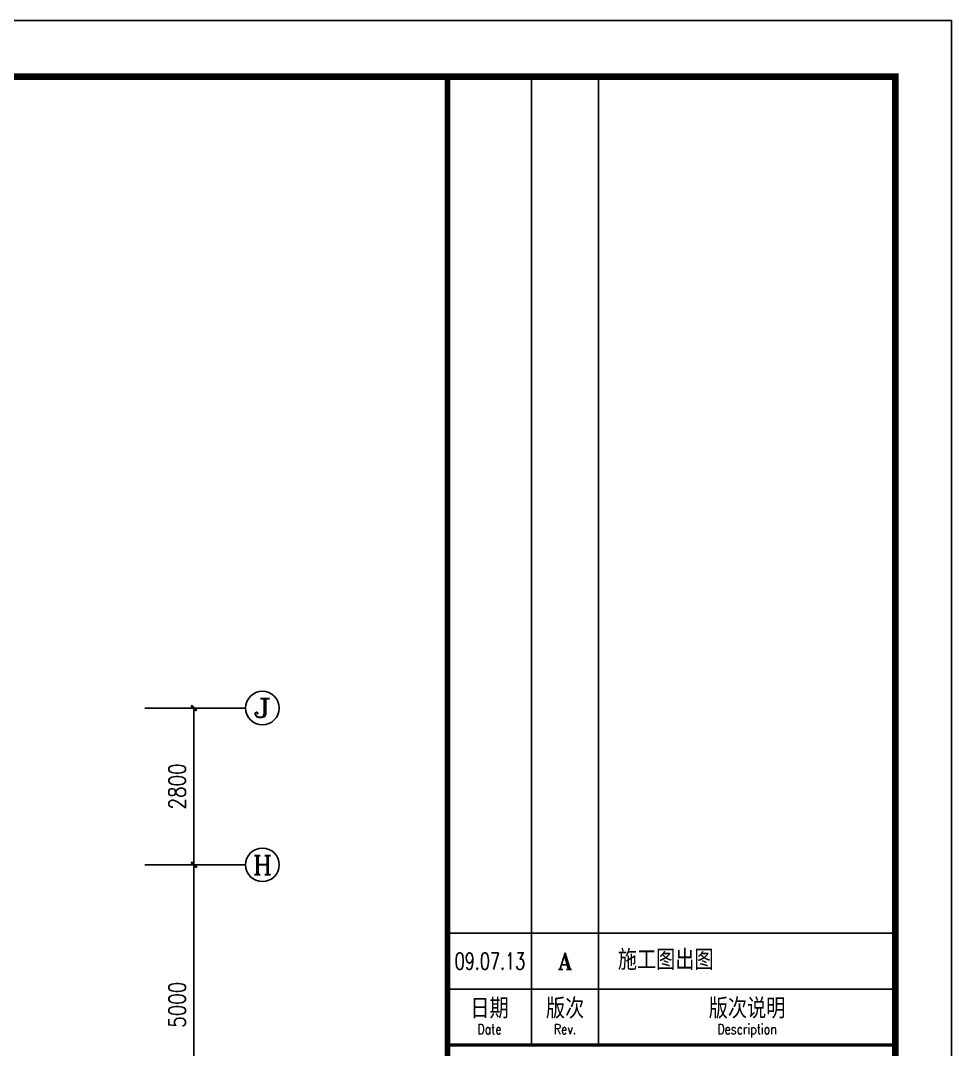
# Model space of a CAD drawing. Extents: x -1348811 to 123514, y -640545 to 749356.
# Drawn here: x -666783 to -650159, y 313250 to 331628 of the extents above; entities that cross this region are included whole.
import ezdxf
from ezdxf.enums import TextEntityAlignment as Align

# ---------------------------------------------------------------- set-up
doc = ezdxf.new("R2010")
doc.units = 0
doc.header["$LTSCALE"] = 10
doc.header["$MEASUREMENT"] = 0
doc.layers.get('0').update_dxf_attribs({"linetype": 'CONTINUOUS'})
doc.layers.get('Defpoints').update_dxf_attribs({"linetype": 'CONTINUOUS'})
for name, color, linetype in [('AXIS', 3, 'CONTINUOUS'), ('AXIS_TEXT', 7, 'CONTINUOUS'), ('STAIR', 9, 'CONTINUOUS'), ('图框', 7, 'CONTINUOUS')]:
    doc.layers.add(name, color=color, linetype=linetype)
doc.styles.add('_TCH_AXIS', font='COMPLEX', dxfattribs={"bigfont": 'GBCBIG'})
doc.styles.add('DIM_FONT', font='SIMPLEX', dxfattribs={"width": 0.8, "bigfont": 'HZTXT'})
doc.styles.add('TKZ1_tjhts.shx', font='tjromant.shx', dxfattribs={"bigfont": 'tjhts.shx'})
doc.styles.add('TKZ2_tjkts.shx', font='tjromant.shx', dxfattribs={"bigfont": 'tjkts.shx'})
doc.dimstyles.new('DIMN', dxfattribs={"dimtxt": 300, "dimasz": 100, "dimexe": 250, "dimexo": 300, "dimgap": 150, "dimtad": 1, "dimdec": 0, "dimzin": 0, "dimdsep": 46, "dimtxsty": 'DIM_FONT', "dimblk": 'ARCHTICK', "dimcen": 0.09, "dimclrt": 7, "dimazin": 2, "dimtfac": 1, "dimtdec": 0, "dimtix": 1, "dimtmove": 2, "dimatfit": 3, "dimfxl": 0, "dimtolj": 1, "dimtzin": 0, "dimarcsym": 0})

# ---------------------------------------------------------------- blocks, each defined once
blk = doc.blocks.new('TJAD_TK_A1')
for p, q in [((1266.38, 940.45), (1266.38, 767.45)), ((1278.38, 940.45), (1278.38, 767.45)), ((1251.38, 777.45), (1263.38, 777.45)), ((1251.38, 777.45), (1331.38, 777.45)), ((1251.38, 767.45), (1331.38, 767.45))]:
    blk.add_line(p, q)
for points, const_width in [([(1251.38, 940.45), (1251.38, 366.45)], 1), ([(1251.38, 767.45), (1331.38, 767.45)], 0.6)]:
    blk.add_lwpolyline(points, dxfattribs=dict(const_width=const_width))
at = {"layer": '图框'}
for p, q in [((1341.38, 950.45), (500.38, 950.45)), ((1341.38, 356.45), (1341.38, 950.45)), ((1251.38, 787.45), (1331.38, 787.45))]:
    blk.add_line(p, q, dxfattribs=at)
at = {"layer": '图框', "const_width": 1.2}
blk.add_lwpolyline([(1331.38, 940.45), (525.38, 940.45), (525.38, 366.45), (1331.38, 366.45)], close=True, dxfattribs=at)
at = {"style": 'TKZ2_tjkts.shx'}
for s, p in [('日期', (1258.88, 774)), ('版次', (1272.38, 774)), ('版次说明', (1304.88, 774))]:
    blk.add_text(s, height=3.6, dxfattribs=at).set_placement(p, align=Align.MIDDLE_CENTER)
at = {"style": 'TKZ2_tjkts.shx', "width": 0.8}
for s, p in [('Date', (1258.88, 770.3)), ('Rev.', (1272.38, 770.3)), ('Description', (1304.88, 770.3))]:
    blk.add_text(s, height=1.8, dxfattribs=at).set_placement(p, align=Align.MIDDLE_CENTER)
blk = doc.blocks.new('TJAD_图框_A1')
at = {"layer": '图框'}
blk.add_blockref('TJAD_TK_A1', (0, 0), dxfattribs=at)
at = {"layer": '图框', "color": 6, "style": 'TKZ1_tjhts.shx'}
for s, height, p in [('施工图出图', 3.6, (1290.35, 782.67)), ('A', 3, (1272.38, 782.45))]:
    blk.add_text(s, height=height, dxfattribs=at).set_placement(p, align=Align.MIDDLE_CENTER)
at = {"layer": '图框', "color": 6, "style": 'TKZ1_tjhts.shx', "width": 0.7}
blk.add_text('09.07.13', height=3, dxfattribs=at).set_placement((1258.96, 782.45), align=Align.MIDDLE_CENTER)
blk = doc.blocks.new('_ArchTick')
at = {"color": 0, "linetype": 'ByBlock', "const_width": 0.4}
blk.add_lwpolyline([(-0.5, -0.5), (0.5, 0.5)], dxfattribs=at)
blk = doc.blocks.new('*D2131')
at = {"layer": 'AXIS', "color": 0, "lineweight": -2}
for p, q in [((-664263, 319348), (-663437, 319348)), ((-663687, 316548), (-663687, 319348)), ((-664263, 316548), (-663437, 316548))]:
    blk.add_line(p, q, dxfattribs=at)
at = {"layer": 'Defpoints', "color": 0}
for p in [(-664563, 319348), (-663687, 319348), (-664563, 316548)]:
    blk.add_point(p, dxfattribs=at)
at = {"layer": 'AXIS', "color": 0, "lineweight": -2, "xscale": 100, "yscale": 100, "zscale": 100}
for p, rotation in [((-663687, 319348), 90), ((-663687, 316548), 270)]:
    blk.add_blockref('_ArchTick', p, dxfattribs=dict(at, rotation=rotation))
at = {"layer": 'AXIS', "color": 7, "insert": (-663987, 317948), "char_height": 300, "attachment_point": 5, "rotation": 90, "style": 'DIM_FONT'}
blk.add_mtext('\\A1;2800', dxfattribs=at)
blk = doc.blocks.new('*D2132')
at = {"layer": 'AXIS', "color": 0, "lineweight": -2}
for p, q in [((-664263, 316548), (-663437, 316548)), ((-663687, 311548), (-663687, 316548)), ((-664263, 311548), (-663437, 311548))]:
    blk.add_line(p, q, dxfattribs=at)
at = {"layer": 'Defpoints', "color": 0}
for p in [(-664563, 316548), (-663687, 316548), (-664563, 311548)]:
    blk.add_point(p, dxfattribs=at)
at = {"layer": 'AXIS', "color": 0, "lineweight": -2, "xscale": 100, "yscale": 100, "zscale": 100}
for p, rotation in [((-663687, 316548), 90), ((-663687, 311548), 270)]:
    blk.add_blockref('_ArchTick', p, dxfattribs=dict(at, rotation=rotation))
at = {"layer": 'AXIS', "color": 7, "insert": (-663987, 314048), "char_height": 300, "attachment_point": 5, "rotation": 90, "style": 'DIM_FONT'}
blk.add_mtext('\\A1;5000', dxfattribs=at)

msp = doc.modelspace()

# ---------------------------------------------------------------- linework, layer by layer
at = {"layer": 'AXIS'}
for p, q in [((-664562.9, 319347.5), (-662764.1, 319347.5)), ((-664562.9, 316547.5), (-662764.1, 316547.5))]:
    msp.add_line(p, q, dxfattribs=at)
for centre in [(-662464.1, 319347.5), (-662464.1, 316547.5)]:
    msp.add_circle(centre, 300, dxfattribs=at)

# ---------------------------------------------------------------- block references
at = {"layer": 'STAIR', "xscale": 100, "yscale": 100, "zscale": 100}
msp.add_blockref('TJAD_图框_A1', (-784297.3, 236582.9), dxfattribs=at)

# ---------------------------------------------------------------- texts
at = {"layer": 'AXIS_TEXT', "style": '_TCH_AXIS'}
for s, width, p, p2 in [('J', 1.909091, (-662633.8, 319177.8), (-662294.4, 319177.8)), ('H', 1.05, (-662633.8, 316377.8), (-662294.4, 316377.8))]:
    msp.add_text(s, height=339.4, dxfattribs=dict(at, width=width)).set_placement(p, p2, align=Align.FIT)

# ---------------------------------------------------------------- dimensions: what is measured, and where the dimension line sits
at = {"layer": 'AXIS'}
for p1, p2, picture, middle in [((-664562.9, 316547.5), (-664562.9, 319347.5), '*D2131', (-663987.1, 317947.5)), ((-664562.9, 311547.5), (-664562.9, 316547.5), '*D2132', (-663987.1, 314047.5))]:
    dim = msp.add_aligned_dim(p1=p1, p2=p2, distance=-875.8, dimstyle='DIMN', dxfattribs=at)
    dim.commit()
    dim.dimension.update_dxf_attribs({"geometry": picture, "text_midpoint": middle})

doc.saveas('drawing.dxf')
